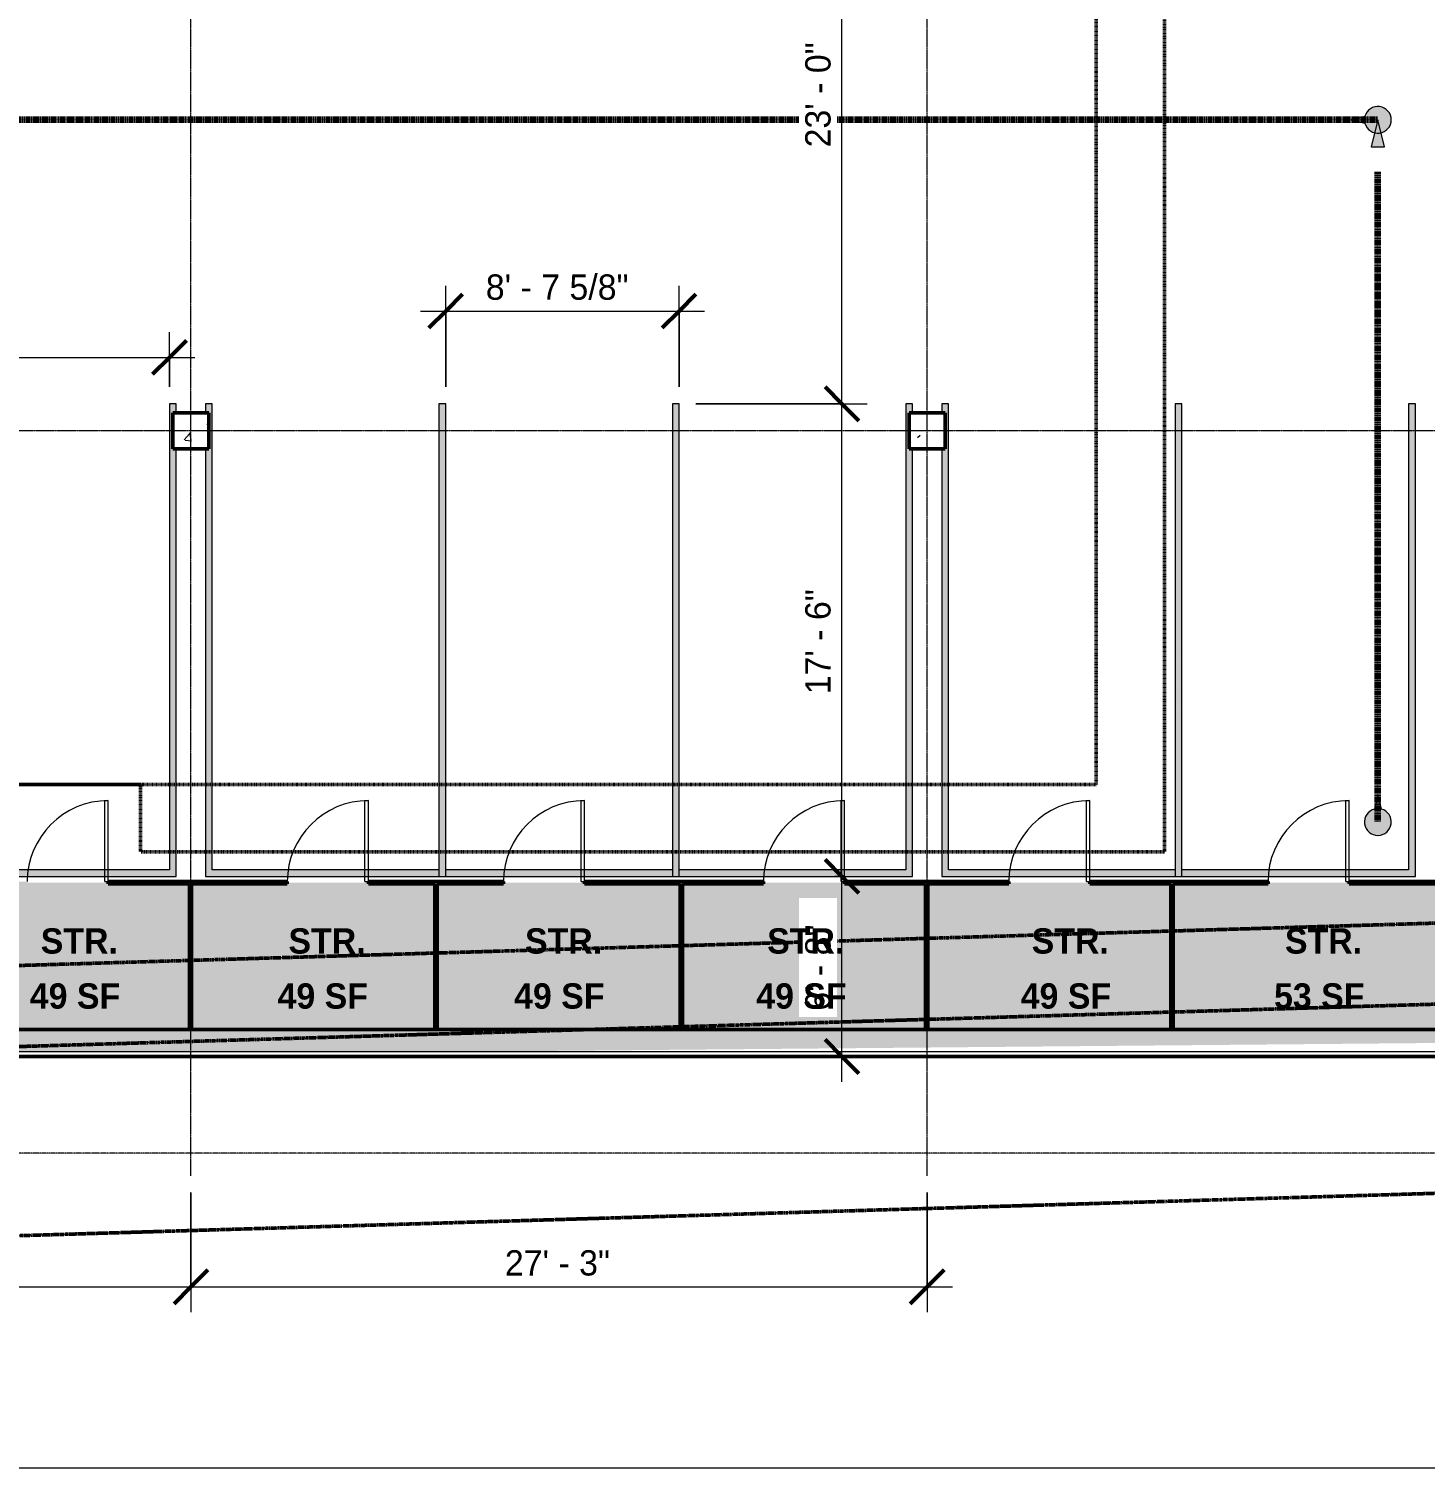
# Model space of a CAD drawing. Header units: metres. Extents: x -4294 to -464, y 9706 to 12475.
# Drawn here: x -2572 to -1952, y 9706 to 10346 of the extents above; entities that cross this region are included whole.
import ezdxf

# ---------------------------------------------------------------- set-up
doc = ezdxf.new("R2010")
doc.units = ezdxf.units.M
for name, pattern in [('Aligning Line 1_8_', [0.25, 0.125, -0.125]), ('Dash', [0.25, 0.125, -0.125]), ('Dash 1_16_', [0.125, 0.0625, -0.0625]), ('Double Dash 3_8_', [1, 0.375, -0.125, 0.125, -0.125, 0.125, -0.125]), ('Grid Line 1_2_', [0.875, 0.5, -0.125, 0.125, -0.125])]:
    doc.linetypes.add(name, pattern=pattern)
for name, color, linetype, lineweight in [('0-1', 7, 'Continuous', 5), ('0-3', 7, 'Continuous', 9), ('0-4', 147, 'Aligning Line 1_8_', 9), ('A-ANNO-DIMS', 211, 'Continuous', 9), ('A-ANNO-DIMS-120', 211, 'Continuous', 9), ('A-AREA-IDEN', 2, 'Continuous', 9), ('A-DOOR', 31, 'Continuous', 13), ('A-DOOR-4', 31, 'Continuous', 9), ('A-GENM', 5, 'Continuous', 9), ('A-GENM-6', 5, 'Dash', 140), ('A-WALL-3', 10, 'Continuous', 13), ('A-WALL-PATT-3', 8, 'Continuous', 9), ('C-PROP-LINE-1', 250, 'Double Dash 3_8_', 50), ('C-PROP-LINE-2', 91, 'Dash 1_16_', 50), ('G-ANNO-SYMB', 111, 'Aligning Line 1_8_', 9), ('G-ANNO-SYMB-1', 147, 'Aligning Line 1_8_', 9), ('S-COLS', 52, 'Continuous', 9), ('S-COLS-1', 250, 'Continuous', 50), ('S-FNDN', 32, 'Continuous', 13), ('S-FNDN-4', 250, 'Continuous', 50), ('S-FNDN-6', 32, 'Continuous', 50), ('S-GRID-1', 1, 'Grid Line 1_2_', 9)]:
    doc.layers.add(name, color=color, linetype=linetype, lineweight=lineweight)
doc.layers.add('A-AREA-PATT-1', color=7, linetype='Continuous', lineweight=9, transparency=1)
doc.styles.add('Century Gothic', font='ufonts.com_century-gothic.ttf', dxfattribs={"height": 11.25})
doc.styles.add('Century Gothic_B', font='GOTHICB.TTF', dxfattribs={"height": 11.25})
doc.dimstyles.new('OD__1_8__Tol__', dxfattribs={"dimscale": 12, "dimtxt": 11.746893, "dimasz": 1.25, "dimexe": 0.9375, "dimexo": 0.625, "dimgap": 0.15625, "dimtad": 1, "dimdec": 3, "dimrnd": 0.125, "dimzin": 3, "dimdsep": 46, "dimlunit": 4, "dimtxsty": 'Century Gothic', "dimblk1": 'OBLIQUE', "dimblk2": 'OBLIQUE', "dimsah": 1, "dimcen": 0.09, "dimdle": 0.9375, "dimazin": 0, "dimtfac": 1, "dimtdec": 4, "dimtix": 1, "dimtmove": 0, "dimatfit": 3, "dimfxl": 1, "dimtvp": 1, "dimtfill": 1, "dimfrac": 2, "dimtolj": 1, "dimtzin": 0, "dimarcsym": 2})

# ---------------------------------------------------------------- blocks, each defined once
blk = doc.blocks.new('CTR - 1st Phase - Unit Layouts_rvt-1-FLOOR PLAN - BASEMENT')
at = {"layer": 'G-ANNO-SYMB-1'}
blk.add_line((-1813.52, 9846.28), (-4009.53, 9846.28), dxfattribs=at)
blk = doc.blocks.new('Concrete-Rectangular-Column - ONE-V22-FLOOR PLAN - BASEMENT')
at = {"layer": 'S-COLS'}
h = blk.add_hatch(dxfattribs=at)
h.set_pattern_fill('FP_25', color=256, style=0, pattern_type=2)
h.set_pattern_definition([(50, (2173.324, -10167.19), (34.4287, -3.01202), [3.6, -39.6]), (355, (2173.324, -10167.19), (-6.6596, 36.10481), [2.88, -31.68]), (100.451, (2176.193, -10167.44), (27.76876, 33.0931), [3.06, -33.655]), (46.184, (2173.324, -10157.59), (51.22752, -7.94535), [5.4, -59.4]), (96.636, (2177.593, -10158.25), (44.86319, 46.7577), [4.589, -50.482]), (351.184, (2173.324, -10157.59), (44.86417, 46.75745), [4.32, -47.52]), (21, (2178.124, -10159.99), (28.65176, -19.325734), [3.6, -39.6]), (326, (2178.124, -10159.99), (11.67934, 34.80662), [2.88, -31.68]), (71.451, (2180.51, -10161.6), (40.33096, 15.48132), [3.06, -33.655]), (37.5, (2173.324, -10167.189), (0.583112, 15.978979), [1.584, -29.712, 1.584, -30.576, -31.8]), (37.5, (2173.324, -10167.189), (0.583112, 15.978979), [-63.456, 1.584, -30.216]), (7.5, (2173.324, -10167.189), (12.62689, 18.932107), [1.584, -16.752, 1.584, -28.992, -12.12]), (7.5, (2173.324, -10167.189), (12.62689, 18.932107), [-48.912, 1.584, -10.536]), (327.5, (2162.62, -10167.189), (25.622992, -1.0828), [1.584, -10.416, 1.584, -35.856, -49.68]), (327.5, (2162.62, -10167.189), (25.622992, -1.0828), [-49.44, 1.584, -48.096]), (317.5, (2157.82, -10167.19), (27.99243, 4.80496), [1.584, -14.016, 1.584, -23.28, -35.28]), (317.5, (2157.82, -10167.19), (27.99243, 4.80496), [-40.464, 1.584, -33.696])])
h.paths.add_polyline_path([(8, -8), (8, 8), (-8, 8), (-8, -8), (6.79, -8)], flags=0)
at = {"layer": 'S-COLS-1'}
for p, q in [((8, 8), (-8, 8)), ((-8, 8), (-8, -8)), ((8, -8), (8, 8)), ((-8, -8), (8, -8))]:
    blk.add_line(p, q, dxfattribs=at)
blk = doc.blocks.new('Concrete-Rectangular-Column - ONE-V27-FLOOR PLAN - BASEMENT')
at = {"layer": 'S-COLS'}
h = blk.add_hatch(dxfattribs=at)
h.set_pattern_fill('FP_30', color=256, style=0, pattern_type=2)
h.set_pattern_definition([(50, (2500.324, -10167.19), (34.4287, -3.01202), [3.6, -39.6]), (355, (2500.324, -10167.19), (-6.6596, 36.10481), [2.88, -31.68]), (100.451, (2503.193, -10167.44), (27.76876, 33.0931), [3.06, -33.655]), (46.184, (2500.324, -10157.59), (51.22752, -7.94535), [5.4, -59.4]), (96.636, (2504.593, -10158.25), (44.86319, 46.7577), [4.589, -50.482]), (351.184, (2500.324, -10157.59), (44.86417, 46.75745), [4.32, -47.52]), (21, (2505.124, -10159.99), (28.65176, -19.325734), [3.6, -39.6]), (326, (2505.124, -10159.99), (11.67934, 34.80662), [2.88, -31.68]), (71.451, (2507.51, -10161.6), (40.33096, 15.48132), [3.06, -33.655]), (37.5, (2500.324, -10167.189), (0.583112, 15.978979), [1.584, -29.712, 1.584, -30.576, -31.8]), (37.5, (2500.324, -10167.189), (0.583112, 15.978979), [-63.456, 1.584, -30.216]), (7.5, (2500.324, -10167.189), (12.62689, 18.932107), [1.584, -16.752, 1.584, -28.992, -12.12]), (7.5, (2500.324, -10167.189), (12.62689, 18.932107), [-48.912, 1.584, -10.536]), (327.5, (2489.62, -10167.189), (25.622992, -1.0828), [1.584, -10.416, 1.584, -35.856, -49.68]), (327.5, (2489.62, -10167.189), (25.622992, -1.0828), [-49.44, 1.584, -48.096]), (317.5, (2484.82, -10167.19), (27.99243, 4.80496), [1.584, -14.016, 1.584, -23.28, -35.28]), (317.5, (2484.82, -10167.19), (27.99243, 4.80496), [-40.464, 1.584, -33.696])])
h.paths.add_polyline_path([(8, -8), (8, 8), (-8, 8), (-8, -8), (6.79, -8)], flags=0)
at = {"layer": 'S-COLS-1'}
for p, q in [((8, 8), (-8, 8)), ((-8, 8), (-8, -8)), ((8, -8), (8, 8)), ((-8, -8), (8, -8))]:
    blk.add_line(p, q, dxfattribs=at)
blk = doc.blocks.new('Family - ___-1878357-FLOOR PLAN - BASEMENT')
at = {"layer": 'C-PROP-LINE-1'}
for p, q in [((-3867.12, 9890.98), (-720.76, 9985.17)), ((-3927.1, 9853.17), (-684.32, 9950.25)), ((-3987.01, 9767.34), (-599.29, 9868.76))]:
    blk.add_line(p, q, dxfattribs=at)
blk = doc.blocks.new('CTR - 1st Phase - Shell_rvt-1-FLOOR PLAN - BASEMENT')
at = {"layer": 'A-WALL-PATT-3'}
h = blk.add_hatch(dxfattribs=at)
h.set_pattern_fill('FP_1', color=256, style=0, pattern_type=2)
h.set_pattern_definition([(50, (0, 0), (34.4287, -3.01202), [3.6, -39.6]), (355, (0, 0), (-6.6596, 36.10481), [2.88, -31.68]), (100.451, (2.87, -0.25), (27.76876, 33.0931), [3.06, -33.655]), (46.184, (0, 9.6), (51.22752, -7.94535), [5.4, -59.4]), (96.636, (4.27, 8.94), (44.86319, 46.7577), [4.589, -50.482]), (351.184, (0, 9.6), (44.86417, 46.75745), [4.32, -47.52]), (21, (4.8, 7.2), (28.65176, -19.325734), [3.6, -39.6]), (326, (4.8, 7.2), (11.67934, 34.80662), [2.88, -31.68]), (71.451, (7.188, 5.59), (40.33096, 15.48132), [3.06, -33.655]), (37.5, (0, 0), (0.583112, 15.978979), [1.584, -29.712, 1.584, -30.576, -31.8]), (37.5, (0, 0), (0.583112, 15.978979), [-63.456, 1.584, -30.216]), (7.5, (0, 0), (12.62689, 18.932107), [1.584, -16.752, 1.584, -28.992, -12.12]), (7.5, (0, 0), (12.62689, 18.932107), [-48.912, 1.584, -10.536]), (327.5, (-10.704, 0), (25.622992, -1.0828), [1.584, -10.416, 1.584, -35.856, -49.68]), (327.5, (-10.704, 0), (25.622992, -1.0828), [-49.44, 1.584, -48.096]), (317.5, (-15.504, 0), (27.99243, 4.80496), [1.584, -14.016, 1.584, -23.28, -35.28]), (317.5, (-15.504, 0), (27.99243, 4.80496), [-40.464, 1.584, -33.696])])
h.paths.add_polyline_path([(-3813.32, 9891.19), (-3640.17, 9891.19), (-3628.4, 9895.19), (-3626.36, 9891.19), (-2394.73, 9891.19), (-1946.73, 9895.19), (-1938.32, 9891.19), (-1933.32, 9891.19), (-1933.32, 9901.19), (-3819.32, 9901.19), (-3819.32, 9891.19)], flags=0)
at = {"layer": 'A-WALL-3'}
blk.add_line((-1933.32, 9891.19), (-3819.32, 9891.19), dxfattribs=at)
at = {"layer": 'G-ANNO-SYMB-1'}
for p, q in [((-583.06, 9706.24), (-4111.31, 9706.24)), ((-1910.96, 9706.24), (-4071.96, 9706.24))]:
    blk.add_line(p, q, dxfattribs=at)
at = {"layer": 'S-FNDN-4'}
for p, q in [((-1943.32, 9901.19), (-3819.32, 9901.19)), ((-3819.32, 9889.19), (-1931.32, 9889.19))]:
    blk.add_line(p, q, dxfattribs=at)
at = {"layer": 'S-GRID-1'}
for p, q in [((-2500.32, 9836.18), (-2500.32, 12413.74)), ((-2173.32, 9836.18), (-2173.32, 12413.74)), ((-464.45, 10167.19), (-4232.19, 10167.19))]:
    blk.add_line(p, q, dxfattribs=at)
at = {"layer": '0-3'}
for name, p in [('Concrete-Rectangular-Column - ONE-V27-FLOOR PLAN - BASEMENT', (-2500.32, 10167.19)), ('Concrete-Rectangular-Column - ONE-V22-FLOOR PLAN - BASEMENT', (-2173.32, 10167.19))]:
    blk.add_blockref(name, p, dxfattribs=at)
at = {"layer": '0-4'}
blk.add_blockref('Family - ___-1878357-FLOOR PLAN - BASEMENT', (0, 0), dxfattribs=at)
blk = doc.blocks.new('CTR - 1st Phase -Stairs _ Elevators_rvt-1-FLOOR PLAN - BASEMENT')
at = {"layer": 'G-ANNO-SYMB-1'}
blk.add_line((-1910.96, 9706.24), (-4071.96, 9706.24), dxfattribs=at)
blk = doc.blocks.new('Path of Travel - 02 Middle-1950387-FLOOR PLAN - BASEMENT')
at = {"layer": 'A-GENM'}
for points in [[(3.01, 0), (3.25, -1.68), (3.96, -3.23), (5.09, -4.51), (6.52, -5.42), (8.16, -5.89), (9.86, -5.87), (11.49, -5.36), (12.91, -4.42), (14, -3.12), (14.68, -1.55), (20.91, 0), (14.68, 1.55), (13.9, 3.23), (12.77, 4.51), (11.49, 5.36), (9.86, 5.87), (8.16, 5.89), (6.52, 5.42), (5.09, 4.51), (3.96, 3.23), (3.23, 1.55)], [(308.91, -3), (320.96, 0), (308.91, 3)]]:
    blk.add_hatch(color=256, dxfattribs=at).paths.add_polyline_path(points, flags=0)
for p, q in [((20.91, 0), (14.68, 1.55)), ((320.96, 0), (308.91, 3)), ((308.91, 3), (308.91, -3)), ((14.68, -1.55), (20.91, 0)), ((308.91, -3), (320.96, 0))]:
    blk.add_line(p, q, dxfattribs=at)
blk.add_arc((8.95, 0), 5.94, 15.16159, 344.83841, dxfattribs=at)
at = {"layer": 'A-GENM-6'}
blk.add_line((8.96, 0), (297.96, 0), dxfattribs=at)
blk = doc.blocks.new('Path of Travel - 02 Middle-1950433-FLOOR PLAN - BASEMENT')
at = {"layer": 'A-GENM'}
blk.add_hatch(color=256, dxfattribs=at).paths.add_polyline_path([(7.54, 5.71), (6.52, 5.42), (5.09, 4.51), (3.96, 3.23), (3.23, 1.55), (3.01, 0), (3.25, -1.68), (3.96, -3.23), (5.09, -4.51), (6.52, -5.42), (8.16, -5.89), (9.86, -5.87), (11.49, -5.36), (12.91, -4.42), (14, -3.12), (14.68, -1.55), (20.91, 0), (14.68, 1.55), (13.9, 3.23), (12.77, 4.51), (11.49, 5.36), (10.38, 5.71), (8.96, 0), (7.61, 5.42)], flags=0)
for p, q in [((20.91, 0), (14.68, 1.55)), ((14.68, -1.55), (20.91, 0))]:
    blk.add_line(p, q, dxfattribs=at)
blk.add_arc((8.95, 0), 5.94, 15.16159, 344.83841, dxfattribs=at)
at = {"layer": 'A-GENM-6'}
blk.add_line((8.96, 0), (663.96, 0), dxfattribs=at)
blk = doc.blocks.new('Parking_Stall_Multiple - STANDARD-2088485-FLOOR PLAN - BASEMENT')
at = {"layer": 'A-GENM'}
h = blk.add_hatch(color=256, dxfattribs=at)
h.paths.add_polyline_path([(3, 210.34), (0, 207.34), (210, 207.34), (210, 210.34), (106.5, 208.84), (69.16, 209.38)], flags=0)
h.paths.add_polyline_path([(0, 311), (0, 210.34), (3, 210.34), (3, 311), (210, 311), (210, 314), (206, 314), (206, 312.5), (190, 312.5), (190, 314), (0, 314)], flags=0)
h = blk.add_hatch(color=256, dxfattribs=at)
h.paths.add_polyline_path([(0, 103.67), (210, 103.67), (210, 106.67), (106.5, 105.17), (3, 106.67)], flags=0)
h.paths.add_polyline_path([(0, 106.67), (0, 103.67), (0.08, 106.58)], flags=0)
h.paths.add_polyline_path([(3, 210.34), (106.5, 208.84), (210, 210.34), (69.16, 210.34)], flags=0)
h.paths.add_polyline_path([(0, 207.34), (3, 210.34), (0, 210.34)], flags=0)
h.paths.add_polyline_path([(0, 167.37), (0, 106.67), (3, 106.67), (3, 207.34), (0, 207.29)], flags=0)
h = blk.add_hatch(color=256, dxfattribs=at)
h.paths.add_polyline_path([(3, 106.67), (106.5, 105.17), (210, 106.67), (69.16, 106.67)], flags=0)
h.paths.add_polyline_path([(0, 103.67), (3, 106.67), (0, 106.67), (0.08, 106.58)], flags=0)
h.paths.add_polyline_path([(0, 103.62), (0, 0), (190, 0), (190, 1.5), (206, 1.5), (206, 0), (210, 0), (210, 3), (3, 3), (3, 103.67), (0, 103.67)], flags=0)
for p, q in [((190, 314), (0, 314)), ((0, 314), (0, 207.34)), ((210, 314), (206, 314)), ((210, 311), (210, 314)), ((3, 210.34), (3, 311)), ((3, 311), (210, 311)), ((210, 210.34), (0, 210.34)), ((0, 210.34), (0, 103.67)), ((0, 207.34), (210, 207.34)), ((210, 210.34), (3, 210.34)), ((3, 106.67), (3, 207.34)), ((3, 207.34), (210, 207.34)), ((210, 207.34), (210, 210.34)), ((210, 207.34), (210, 210.34)), ((210, 106.67), (0, 106.67)), ((0, 106.67), (0, 0)), ((0, 103.67), (210, 103.67)), ((210, 106.67), (3, 106.67)), ((3, 3), (3, 103.67)), ((3, 103.67), (210, 103.67)), ((210, 103.67), (210, 106.67)), ((210, 103.67), (210, 106.67)), ((210, 3), (3, 3)), ((210, 0), (210, 3)), ((0, 0), (190, 0)), ((206, 0), (210, 0))]:
    blk.add_line(p, q, dxfattribs=at)
blk = doc.blocks.new('Parking_Stall_Multiple - STANDARD-1981804-FLOOR PLAN - BASEMENT')
at = {"layer": 'A-GENM'}
h = blk.add_hatch(color=256, dxfattribs=at)
h.paths.add_polyline_path([(0, 207.34), (210, 207.34), (210, 210.34), (106.5, 208.84), (3, 210.34)], flags=0)
h.paths.add_polyline_path([(0, 210.34), (0, 207.34), (0.08, 210.25)], flags=0)
h.paths.add_polyline_path([(0, 311), (0, 210.34), (3, 210.34), (3, 311), (210, 311), (210, 314), (206, 314), (206, 312.5), (190, 312.5), (190, 314), (0, 314)], flags=0)
h = blk.add_hatch(color=256, dxfattribs=at)
h.paths.add_polyline_path([(0, 103.67), (210, 103.67), (210, 106.67), (106.5, 105.17), (3, 106.67)], flags=0)
h.paths.add_polyline_path([(0, 106.67), (0, 103.67), (0.08, 106.58)], flags=0)
h.paths.add_polyline_path([(3, 210.34), (106.5, 208.84), (210, 210.34), (69.16, 210.34)], flags=0)
h.paths.add_polyline_path([(0, 207.34), (3, 210.34), (0, 210.34), (0.08, 210.25)], flags=0)
h.paths.add_polyline_path([(0, 171.14), (0, 106.67), (3, 106.67), (3, 207.34), (0, 207.29)], flags=0)
h = blk.add_hatch(color=256, dxfattribs=at)
h.paths.add_polyline_path([(3, 106.67), (106.5, 105.17), (210, 106.67), (69.16, 106.67)], flags=0)
h.paths.add_polyline_path([(0, 103.67), (3, 106.67), (0, 106.67), (0.08, 106.58)], flags=0)
h.paths.add_polyline_path([(0, 103.62), (0, 0), (190, 0), (190, 1.5), (206, 1.5), (206, 0), (210, 0), (210, 3), (3, 3), (3, 103.67), (0, 103.67)], flags=0)
for p, q in [((190, 314), (0, 314)), ((0, 314), (0, 207.34)), ((210, 314), (206, 314)), ((210, 311), (210, 314)), ((3, 210.34), (3, 311)), ((3, 311), (210, 311)), ((210, 210.34), (0, 210.34)), ((0, 210.34), (0, 103.67)), ((0, 207.34), (210, 207.34)), ((210, 210.34), (3, 210.34)), ((3, 106.67), (3, 207.34)), ((3, 207.34), (210, 207.34)), ((210, 207.34), (210, 210.34)), ((210, 207.34), (210, 210.34)), ((210, 106.67), (0, 106.67)), ((0, 106.67), (0, 0)), ((0, 103.67), (210, 103.67)), ((210, 106.67), (3, 106.67)), ((3, 3), (3, 103.67)), ((3, 103.67), (210, 103.67)), ((210, 103.67), (210, 106.67)), ((210, 103.67), (210, 106.67)), ((210, 3), (3, 3)), ((210, 0), (210, 3)), ((0, 0), (190, 0)), ((206, 0), (210, 0))]:
    blk.add_line(p, q, dxfattribs=at)
blk = doc.blocks.new('Parking_Stall_Multiple - STANDARD-V36-FLOOR PLAN - BASEMENT')
at = {"layer": 'A-GENM'}
h = blk.add_hatch(color=256, dxfattribs=at)
h.paths.add_polyline_path([(0, 103.67), (210, 103.67), (210, 106.67), (105.42, 105.18), (3, 106.67)], flags=0)
h.paths.add_polyline_path([(0, 106.67), (0, 103.67), (0.08, 106.58)], flags=0)
h.paths.add_polyline_path([(0, 170.18), (0, 106.67), (3, 106.67), (3, 207.34), (210, 207.34), (210, 210.34), (206, 210.34), (206, 208.84), (190, 208.84), (190, 210.34), (0, 210.34), (0, 207.34)], flags=0)
h = blk.add_hatch(color=256, dxfattribs=at)
h.paths.add_polyline_path([(3, 106.67), (106.5, 105.17), (210, 106.67), (51.83, 106.67)], flags=0)
h.paths.add_polyline_path([(0, 103.67), (3, 106.67), (0, 106.67), (0.08, 106.58)], flags=0)
h.paths.add_polyline_path([(0, 59.92), (0, 0), (210, 0), (210, 3), (3, 3), (3, 103.67), (0, 103.62)], flags=0)
for p, q in [((190, 210.34), (0, 210.34)), ((0, 210.34), (0, 103.67)), ((3, 106.67), (3, 207.34)), ((3, 207.34), (210, 207.34)), ((210, 210.34), (206, 210.34)), ((210, 207.34), (210, 210.34)), ((210, 106.67), (0, 106.67)), ((0, 106.67), (0, 0)), ((0, 103.67), (210, 103.67)), ((210, 106.67), (3, 106.67)), ((3, 3), (3, 103.67)), ((3, 103.67), (210, 103.67)), ((210, 103.67), (210, 106.67)), ((210, 103.67), (210, 106.67)), ((210, 3), (3, 3)), ((210, 0), (210, 3)), ((0, 0), (210, 0))]:
    blk.add_line(p, q, dxfattribs=at)
blk = doc.blocks.new('generic INT BASEMENT STR_ DOOR - generic INT BASEMENT STR_ DOOR-2045543-FLOOR PLAN - BASEMENT')
at = {"layer": 'A-DOOR-4'}
for p, q in [((16.5, 36.5), (18, 36.5)), ((16.5, 0.5), (16.5, 36.5)), ((18, 0.5), (18, 36.5)), ((16.5, 0.5), (18, 0.5))]:
    blk.add_line(p, q, dxfattribs=at)
blk.add_arc((18, 0.5), 36, 90, 180, dxfattribs=at)
blk = doc.blocks.new('Family - ___-1870007-FLOOR PLAN - BASEMENT')
at = {"layer": 'C-PROP-LINE-2'}
for p, q in [((-2067.92, 9980.19), (-2067.92, 10851.39)), ((-2522.72, 10010.09), (-2637.92, 10010.09)), ((-2522.72, 9980.19), (-2522.72, 10010.09)), ((-2067.92, 9980.19), (-2522.72, 9980.19))]:
    blk.add_line(p, q, dxfattribs=at)
blk = doc.blocks.new('Family - ___-1870574-FLOOR PLAN - BASEMENT')
at = {"layer": 'C-PROP-LINE-2'}
for q in [(-2098.26, 10821.49), (-3831.16, 10010.09)]:
    blk.add_line((-2098.26, 10010.09), q, dxfattribs=at)
blk = doc.blocks.new('DIMBLOCK11-FLOOR PLAN - BASEMENT')
at = {"layer": 'A-ANNO-DIMS-120'}
for p, q in [((-2827.32, 9828.68), (-2827.32, 9775.57)), ((-2827.32, 9786.82), (-2827.32, 9828.68)), ((-2500.32, 9828.68), (-2500.32, 9775.57)), ((-2500.32, 9786.82), (-2500.32, 9828.68)), ((-2827.32, 9786.82), (-2500.32, 9786.82))]:
    blk.add_line(p, q, dxfattribs=at)
at = {"layer": 'A-ANNO-DIMS-120', "lineweight": 50}
for p, q in [((-2827.32, 9786.82), (-2819.82, 9794.32)), ((-2500.32, 9786.82), (-2492.82, 9794.32)), ((-2827.32, 9786.82), (-2834.82, 9779.32)), ((-2500.32, 9786.82), (-2507.82, 9779.32))]:
    blk.add_line(p, q, dxfattribs=at)
at = {"layer": 'A-ANNO-DIMS-120', "color": 0, "insert": (-2687.88, 9803.11), "char_height": 11.25, "width": 57.7276, "attachment_point": 1, "line_spacing_factor": 0.984502, "style": 'Century Gothic', "bg_fill": 3, "box_fill_scale": 1.25, "bg_fill_color": 256, "bg_fill_true_color": 13158600, "bg_fill_transparency": 0}
blk.add_mtext('27\' - 3"', dxfattribs=at)
blk = doc.blocks.new('_Oblique')
at = {"color": 0, "linetype": 'ByBlock', "lineweight": -2}
blk.add_line((-0.5, -0.5), (0.5, 0.5), dxfattribs=at)
blk = doc.blocks.new('DIMBLOCK12-FLOOR PLAN - BASEMENT')
at = {"layer": 'A-ANNO-DIMS-120'}
for p, q in [((-2500.32, 9828.68), (-2500.32, 9775.57)), ((-2500.32, 9786.82), (-2500.32, 9828.68)), ((-2173.32, 9828.68), (-2173.32, 9775.57)), ((-2173.32, 9786.82), (-2173.32, 9828.68)), ((-2500.32, 9786.82), (-2162.07, 9786.82))]:
    blk.add_line(p, q, dxfattribs=at)
at = {"layer": 'A-ANNO-DIMS-120', "lineweight": 50}
for p, q in [((-2500.32, 9786.82), (-2492.82, 9794.32)), ((-2173.32, 9786.82), (-2165.82, 9794.32)), ((-2500.32, 9786.82), (-2507.82, 9779.32)), ((-2173.32, 9786.82), (-2180.82, 9779.32))]:
    blk.add_line(p, q, dxfattribs=at)
at = {"layer": 'A-ANNO-DIMS-120', "color": 0, "insert": (-2360.88, 9803.11), "char_height": 11.25, "width": 57.7276, "attachment_point": 1, "line_spacing_factor": 0.984502, "style": 'Century Gothic', "bg_fill": 3, "box_fill_scale": 1.25, "bg_fill_color": 256, "bg_fill_true_color": 13158600, "bg_fill_transparency": 0}
blk.add_mtext('27\' - 3"', dxfattribs=at)
blk = doc.blocks.new('DIMBLOCK26-FLOOR PLAN - BASEMENT')
at = {"layer": 'A-ANNO-DIMS-120', "lineweight": 50}
for p, q in [((-2211.18, 9969.19), (-2218.68, 9976.69)), ((-2211.18, 9969.19), (-2203.68, 9961.69)), ((-2211.18, 9889.19), (-2218.68, 9896.69)), ((-2211.18, 9889.19), (-2203.68, 9881.69))]:
    blk.add_line(p, q, dxfattribs=at)
at = {"layer": 'A-ANNO-DIMS-120'}
for p, q in [((-2214.28, 9969.19), (-2199.93, 9969.19)), ((-2211.18, 9969.19), (-2214.28, 9969.19)), ((-2211.18, 9877.94), (-2211.18, 9969.19)), ((-2214.28, 9889.19), (-2199.93, 9889.19)), ((-2211.18, 9889.19), (-2214.28, 9889.19))]:
    blk.add_line(p, q, dxfattribs=at)
at = {"layer": 'A-ANNO-DIMS-120', "color": 0, "insert": (-2227.47, 9909.52), "char_height": 11.25, "width": 47.2113, "attachment_point": 1, "rotation": 90, "line_spacing_factor": 0.984502, "style": 'Century Gothic', "bg_fill": 3, "box_fill_scale": 1.25, "bg_fill_color": 256, "bg_fill_true_color": 13158600, "bg_fill_transparency": 0}
blk.add_mtext('6\' - 8"', dxfattribs=at)
blk = doc.blocks.new('DIMBLOCK27-FLOOR PLAN - BASEMENT')
at = {"layer": 'A-ANNO-DIMS-120', "lineweight": 50}
for p, q in [((-2211.18, 10179.19), (-2218.68, 10186.69)), ((-2211.18, 10179.19), (-2203.68, 10171.69)), ((-2211.18, 9969.19), (-2218.68, 9976.69)), ((-2211.18, 9969.19), (-2203.68, 9961.69))]:
    blk.add_line(p, q, dxfattribs=at)
at = {"layer": 'A-ANNO-DIMS-120'}
for p, q in [((-2275.99, 10179.19), (-2199.93, 10179.19)), ((-2211.18, 10179.19), (-2275.99, 10179.19)), ((-2211.18, 9969.19), (-2211.18, 10179.19)), ((-2214.28, 9969.19), (-2199.93, 9969.19)), ((-2211.18, 9969.19), (-2214.28, 9969.19))]:
    blk.add_line(p, q, dxfattribs=at)
at = {"layer": 'A-ANNO-DIMS-120', "color": 0, "insert": (-2227.47, 10050.14), "char_height": 11.25, "width": 57.7276, "attachment_point": 1, "rotation": 90, "line_spacing_factor": 0.984502, "style": 'Century Gothic', "bg_fill": 3, "box_fill_scale": 1.25, "bg_fill_color": 256, "bg_fill_true_color": 13158600, "bg_fill_transparency": 0}
blk.add_mtext('17\' - 6"', dxfattribs=at)
blk = doc.blocks.new('DIMBLOCK28-FLOOR PLAN - BASEMENT')
at = {"layer": 'A-ANNO-DIMS-120', "lineweight": 50}
for p, q in [((-2211.18, 10455.19), (-2218.68, 10462.69)), ((-2211.18, 10455.19), (-2203.68, 10447.69)), ((-2211.18, 10179.19), (-2218.68, 10186.69)), ((-2211.18, 10179.19), (-2203.68, 10171.69))]:
    blk.add_line(p, q, dxfattribs=at)
at = {"layer": 'A-ANNO-DIMS-120'}
for p, q in [((-2275.99, 10455.19), (-2199.93, 10455.19)), ((-2211.18, 10455.19), (-2275.99, 10455.19)), ((-2211.18, 10179.19), (-2211.18, 10455.19)), ((-2275.99, 10179.19), (-2199.93, 10179.19)), ((-2211.18, 10179.19), (-2275.99, 10179.19))]:
    blk.add_line(p, q, dxfattribs=at)
at = {"layer": 'A-ANNO-DIMS-120', "color": 0, "insert": (-2227.47, 10293.14), "char_height": 11.25, "width": 57.7276, "attachment_point": 1, "rotation": 90, "line_spacing_factor": 0.984502, "style": 'Century Gothic', "bg_fill": 3, "box_fill_scale": 1.25, "bg_fill_color": 256, "bg_fill_true_color": 13158600, "bg_fill_transparency": 0}
blk.add_mtext('23\' - 0"', dxfattribs=at)
blk = doc.blocks.new('DIMBLOCK40-FLOOR PLAN - BASEMENT')
at = {"layer": 'A-ANNO-DIMS-120'}
for p, q in [((-2387.16, 10186.69), (-2387.16, 10231.64)), ((-2283.49, 10186.69), (-2283.49, 10231.64)), ((-2398.41, 10220.39), (-2272.24, 10220.39)), ((-2387.16, 10220.39), (-2387.16, 10186.69)), ((-2283.49, 10220.39), (-2283.49, 10186.69))]:
    blk.add_line(p, q, dxfattribs=at)
at = {"layer": 'A-ANNO-DIMS-120', "lineweight": 50}
for p, q in [((-2387.16, 10220.39), (-2379.66, 10227.89)), ((-2283.49, 10220.39), (-2275.99, 10227.89)), ((-2387.16, 10220.39), (-2394.66, 10212.89)), ((-2283.49, 10220.39), (-2290.99, 10212.89))]:
    blk.add_line(p, q, dxfattribs=at)
at = {"layer": 'A-ANNO-DIMS-120', "color": 0, "insert": (-2369.35, 10236.69), "char_height": 11.25, "width": 81.6689, "attachment_point": 1, "line_spacing_factor": 0.984502, "style": 'Century Gothic', "bg_fill": 3, "box_fill_scale": 1.25, "bg_fill_color": 256, "bg_fill_true_color": 13158600, "bg_fill_transparency": 0}
blk.add_mtext('8\' - 7 5/8"', dxfattribs=at)
blk = doc.blocks.new('DIMBLOCK41-FLOOR PLAN - BASEMENT')
at = {"layer": 'A-ANNO-DIMS-120'}
for p, q in [((-2817.82, 10186.69), (-2817.82, 10211.1)), ((-2509.82, 10186.69), (-2509.82, 10211.1)), ((-2829.07, 10199.85), (-2498.57, 10199.85)), ((-2817.82, 10199.85), (-2817.82, 10186.69)), ((-2509.82, 10199.85), (-2509.82, 10186.69))]:
    blk.add_line(p, q, dxfattribs=at)
at = {"layer": 'A-ANNO-DIMS-120', "lineweight": 50}
for p, q in [((-2817.82, 10199.85), (-2810.32, 10207.35)), ((-2509.82, 10199.85), (-2502.32, 10207.35)), ((-2817.82, 10199.85), (-2825.32, 10192.35)), ((-2509.82, 10199.85), (-2517.32, 10192.35))]:
    blk.add_line(p, q, dxfattribs=at)
at = {"layer": 'A-ANNO-DIMS-120', "color": 0, "insert": (-2687.87, 10216.15), "char_height": 11.25, "width": 57.7276, "attachment_point": 1, "line_spacing_factor": 0.984502, "style": 'Century Gothic', "bg_fill": 3, "box_fill_scale": 1.25, "bg_fill_color": 256, "bg_fill_true_color": 13158600, "bg_fill_transparency": 0}
blk.add_mtext('25\' - 8"', dxfattribs=at)

msp = doc.modelspace()

# ---------------------------------------------------------------- hatches: boundary and pattern name
at = {"layer": 'A-AREA-PATT-1'}
for points in [[(-2567.7017, 9901.1894), (-2501.0237, 9901.1894), (-2501.0237, 9965.8769), (-2537.0237, 9965.8769), (-2537.0237, 9966.3769), (-2573.0237, 9966.3769), (-2573.0237, 9965.8769), (-2609.0237, 9965.8769), (-2609.0237, 9901.1894), (-2573.0237, 9901.1894)], [(-2493.8237, 9901.1894), (-2392.0237, 9901.1894), (-2392.0237, 9965.8769), (-2421.5237, 9965.8769), (-2421.5237, 9966.3769), (-2457.5237, 9966.3769), (-2457.5237, 9965.8769), (-2500.0237, 9965.8491), (-2500.0237, 9901.1894)], [(-2347.1861, 9901.1894), (-2283.0237, 9901.1894), (-2283.0237, 9965.8769), (-2325.5237, 9965.8769), (-2325.5237, 9966.3769), (-2361.5237, 9966.3769), (-2361.5237, 9965.8769), (-2391.0237, 9965.8769), (-2391.0237, 9901.1894), (-2361.5237, 9901.1894)], [(-2210.0237, 9901.1894), (-2174.0237, 9901.1894), (-2174.0237, 9965.8769), (-2210.0237, 9965.8769), (-2210.0237, 9966.3769), (-2246.0237, 9966.3769), (-2246.0237, 9965.8769), (-2282.0237, 9965.8769), (-2282.0237, 9901.1894), (-2215.4878, 9901.1894)], [(-2065.0237, 9901.1894), (-2065.0237, 9965.8769), (-2101.0237, 9965.8769), (-2101.0237, 9966.3769), (-2137.0237, 9966.3769), (-2137.0237, 9965.8769), (-2173.0237, 9965.8769), (-2173.0237, 9901.1894), (-2101.0237, 9901.1894)], [(-1946.2237, 9901.1894), (-1946.2237, 9965.8769), (-1985.9237, 9965.8769), (-1985.9237, 9966.3769), (-2021.9237, 9966.3769), (-2021.9237, 9965.8769), (-2064.0237, 9965.8491), (-2064.0237, 9901.1894), (-1951.2033, 9901.1894)]]:
    msp.add_hatch(color=256, dxfattribs=at).paths.add_polyline_path(points, flags=0)
at = {"layer": 'S-FNDN'}
h = msp.add_hatch(color=256, dxfattribs=at)
h.paths.add_polyline_path([(-2101.0237, 9965.8769), (-2021.9237, 9965.8769), (-2021.9237, 9966.8769), (-2101.0237, 9966.8769)], flags=0)
h.paths.add_polyline_path([(-1956.4878, 9965.8769), (-1943.3237, 9965.8769), (-1943.3237, 9966.8769), (-1985.9237, 9966.8769), (-1985.9237, 9965.8769), (-1959.4878, 9965.8769)], flags=0)
h.paths.add_polyline_path([(-2421.5237, 9965.8769), (-2361.5237, 9965.8769), (-2361.5237, 9966.8769), (-2421.5237, 9966.8769)], flags=0)
h.paths.add_polyline_path([(-2509.8198, 9965.8769), (-2457.5237, 9965.8769), (-2457.5237, 9966.8769), (-2537.0237, 9966.8769), (-2537.0237, 9965.8769)], flags=0)
h.paths.add_polyline_path([(-2283.4878, 9965.8769), (-2246.0237, 9965.8769), (-2246.0237, 9966.8769), (-2325.5237, 9966.8769), (-2325.5237, 9965.8769), (-2286.4878, 9965.8769)], flags=0)
h.paths.add_polyline_path([(-2182.8198, 9965.8769), (-2137.0237, 9965.8769), (-2137.0237, 9966.8769), (-2210.0237, 9966.8769), (-2210.0237, 9965.8769)], flags=0)
h.paths.add_polyline_path([(-2613.4878, 9965.8769), (-2573.0237, 9965.8769), (-2573.0237, 9966.8769), (-2646.0237, 9966.8769), (-2646.0237, 9965.8769), (-2616.8003, 9965.8769)], flags=0)
h.paths.add_polyline_path([(-2714.1558, 9965.8769), (-2682.0237, 9965.8769), (-2682.0237, 9966.8769), (-2755.0237, 9966.8769), (-2755.0237, 9965.8769), (-2717.1558, 9965.8769)], flags=0)
h.paths.add_polyline_path([(-2936.0237, 9965.8769), (-2900.0237, 9965.8769), (-2900.0237, 9966.8769), (-2973.0237, 9966.8769), (-2973.0237, 9965.8769), (-2937.0237, 9965.8769)], flags=0)
h.paths.add_polyline_path([(-3270.8003, 9965.8769), (-3227.0237, 9965.8769), (-3227.0237, 9966.8769), (-3300.0237, 9966.8769), (-3300.0237, 9965.8769)], flags=0)
h.paths.add_polyline_path([(-3160.8198, 9965.8769), (-3118.0237, 9965.8769), (-3118.0237, 9966.8769), (-3191.0237, 9966.8769), (-3191.0237, 9965.8769), (-3163.8198, 9965.8769)], flags=0)
h.paths.add_polyline_path([(-2864.0237, 9965.8769), (-2791.0237, 9965.8769), (-2791.0237, 9966.8769), (-2864.0237, 9966.8769)], flags=0)
h.paths.add_polyline_path([(-3409.0237, 9965.8769), (-3336.0237, 9965.8769), (-3336.0237, 9966.8769), (-3409.0237, 9966.8769)], flags=0)
h.paths.add_polyline_path([(-3780.5376, 9965.8769), (-3777.5237, 9965.8769), (-3777.5237, 9966.8769), (-3819.3237, 9966.8769), (-3819.3237, 9965.8769), (-3789.6156, 9965.8769)], flags=0)
h.paths.add_polyline_path([(-3482.2237, 9965.8769), (-3445.0237, 9965.8769), (-3445.0237, 9966.8769), (-3518.0237, 9966.8769), (-3518.0237, 9965.8769), (-3484.5112, 9965.8769)], flags=0)
h.paths.add_polyline_path([(-3009.0237, 9965.8769), (-3009.0237, 9966.8769), (-3082.0237, 9966.8769), (-3082.0237, 9965.8769), (-3037.8433, 9965.8769)], flags=0)
h.paths.add_polyline_path([(-3588.1792, 9965.8769), (-3554.0237, 9965.8769), (-3554.0237, 9966.8769), (-3620.5237, 9966.8769), (-3620.5237, 9965.8769), (-3590.0237, 9965.8769)], flags=0)
h.paths.add_polyline_path([(-3656.5237, 9965.8769), (-3656.5237, 9966.8769), (-3741.5237, 9966.8769), (-3741.5237, 9965.8769), (-3670.2798, 9965.8769)], flags=0)
for points in [[(-2501.0237, 9901.1894), (-2500.0237, 9901.1894), (-2500.0237, 9965.8769), (-2501.0237, 9965.8769), (-2501.0237, 9961.9894)], [(-2391.0237, 9901.1894), (-2391.0237, 9965.8769), (-2392.0237, 9965.8769), (-2392.0237, 9901.1894)], [(-2282.0237, 9901.1894), (-2282.0237, 9965.8769), (-2283.0237, 9965.8769), (-2283.0237, 9901.1894)], [(-2173.0237, 9901.1894), (-2173.0237, 9965.8769), (-2174.0237, 9965.8769), (-2174.0237, 9901.1894)], [(-2064.0237, 9901.1894), (-2064.0237, 9965.8769), (-2065.0237, 9965.8769), (-2065.0237, 9901.1894)]]:
    msp.add_hatch(color=256, dxfattribs=at).paths.add_polyline_path(points, flags=0)

# ---------------------------------------------------------------- linework, layer by layer
at = {"layer": 'G-ANNO-SYMB'}
for p, q in [((-1875.4984, 9706.2403), (-4111.3111, 9706.2403)), ((-1910.9564, 9706.2403), (-4071.9645, 9706.2403))]:
    msp.add_line(p, q, dxfattribs=at)
at = {"layer": 'S-FNDN-6'}
for p, q in [((-2457.5237, 9966.8769), (-2537.0237, 9966.8769)), ((-2537.0237, 9966.8769), (-2537.0237, 9965.8769)), ((-2537.0237, 9965.8769), (-2501.0237, 9965.8769)), ((-2501.0237, 9965.8769), (-2501.0237, 9901.1894)), ((-2500.0237, 9965.8769), (-2457.5237, 9965.8769)), ((-2500.0237, 9901.1894), (-2500.0237, 9965.8769)), ((-2457.5237, 9965.8769), (-2457.5237, 9966.8769)), ((-2361.5237, 9966.8769), (-2421.5237, 9966.8769)), ((-2421.5237, 9966.8769), (-2421.5237, 9965.8769)), ((-2421.5237, 9965.8769), (-2392.0237, 9965.8769)), ((-2392.0237, 9965.8769), (-2392.0237, 9901.1894)), ((-2391.0237, 9965.8769), (-2361.5237, 9965.8769)), ((-2391.0237, 9901.1894), (-2391.0237, 9965.8769)), ((-2361.5237, 9965.8769), (-2361.5237, 9966.8769)), ((-2246.0237, 9966.8769), (-2325.5237, 9966.8769)), ((-2325.5237, 9966.8769), (-2325.5237, 9965.8769)), ((-2325.5237, 9965.8769), (-2283.0237, 9965.8769)), ((-2283.0237, 9965.8769), (-2283.0237, 9901.1894)), ((-2282.0237, 9965.8769), (-2246.0237, 9965.8769)), ((-2282.0237, 9901.1894), (-2282.0237, 9965.8769)), ((-2246.0237, 9965.8769), (-2246.0237, 9966.8769)), ((-2137.0237, 9966.8769), (-2210.0237, 9966.8769)), ((-2210.0237, 9966.8769), (-2210.0237, 9965.8769)), ((-2210.0237, 9965.8769), (-2174.0237, 9965.8769)), ((-2174.0237, 9965.8769), (-2174.0237, 9901.1894)), ((-2173.0237, 9965.8769), (-2137.0237, 9965.8769)), ((-2173.0237, 9901.1894), (-2173.0237, 9965.8769)), ((-2137.0237, 9965.8769), (-2137.0237, 9966.8769)), ((-2021.9237, 9966.8769), (-2101.0237, 9966.8769)), ((-2101.0237, 9966.8769), (-2101.0237, 9965.8769)), ((-2101.0237, 9965.8769), (-2065.0237, 9965.8769)), ((-2065.0237, 9965.8769), (-2065.0237, 9901.1894)), ((-2064.0237, 9965.8769), (-2021.9237, 9965.8769)), ((-2064.0237, 9901.1894), (-2064.0237, 9965.8769)), ((-2021.9237, 9965.8769), (-2021.9237, 9966.8769)), ((-1943.3237, 9966.8769), (-1985.9237, 9966.8769)), ((-1985.9237, 9966.8769), (-1985.9237, 9965.8769)), ((-1985.9237, 9965.8769), (-1943.3237, 9965.8769)), ((-2501.0237, 9901.1894), (-2500.0237, 9901.1894)), ((-2392.0237, 9901.1894), (-2391.0237, 9901.1894)), ((-2283.0237, 9901.1894), (-2282.0237, 9901.1894)), ((-2174.0237, 9901.1894), (-2173.0237, 9901.1894)), ((-2065.0237, 9901.1894), (-2064.0237, 9901.1894))]:
    msp.add_line(p, q, dxfattribs=at)

# ---------------------------------------------------------------- block references
at = {"layer": '0-1'}
for name in ['CTR - 1st Phase - Shell_rvt-1-FLOOR PLAN - BASEMENT', 'CTR - 1st Phase -Stairs _ Elevators_rvt-1-FLOOR PLAN - BASEMENT', 'CTR - 1st Phase - Unit Layouts_rvt-1-FLOOR PLAN - BASEMENT']:
    msp.add_blockref(name, (0, 0), dxfattribs=at)
at = {"layer": 'A-DOOR'}
for p in [(-2555.0237, 9966.3769), (-2439.5237, 9966.3769), (-2343.5237, 9966.3769), (-2228.0237, 9966.3769), (-2119.0237, 9966.3769), (-2003.9237, 9966.3769)]:
    msp.add_blockref('generic INT BASEMENT STR_ DOOR - generic INT BASEMENT STR_ DOOR-2045543-FLOOR PLAN - BASEMENT', p, dxfattribs=at)
at = {"layer": 'A-GENM'}
for name, p, rotation in [('Path of Travel - 02 Middle-1950433-FLOOR PLAN - BASEMENT', (-1964.1649, 10305.3894), 180), ('Path of Travel - 02 Middle-1950387-FLOOR PLAN - BASEMENT', (-1973.1237, 9984.4305), 89.99999999999993), ('Parking_Stall_Multiple - STANDARD-1981804-FLOOR PLAN - BASEMENT', (-2506.8198, 9969.1894), 89.99999999999953), ('Parking_Stall_Multiple - STANDARD-2088485-FLOOR PLAN - BASEMENT', (-2179.8198, 9969.1894), 89.99999999999953), ('Parking_Stall_Multiple - STANDARD-V36-FLOOR PLAN - BASEMENT', (-1956.4878, 9969.1894), 89.99999999999953)]:
    msp.add_blockref(name, p, dxfattribs=dict(at, rotation=rotation))
at = {"layer": 'C-PROP-LINE-2'}
for name in ['Family - ___-1870007-FLOOR PLAN - BASEMENT', 'Family - ___-1870574-FLOOR PLAN - BASEMENT']:
    msp.add_blockref(name, (0, 0), dxfattribs=at)

# ---------------------------------------------------------------- texts
at = {"layer": 'A-AREA-IDEN', "char_height": 11.25, "attachment_point": 1, "style": 'Century Gothic_B'}
for s, insert, width in [('STR.', (-2567.0272, 9946.1507), 34.845), ('STR.', (-2456.9972, 9946.1507), 34.845), ('STR.', (-2351.9308, 9946.1507), 34.845), ('STR.', (-2126.9069, 9946.1507), 34.845), ('STR.', (-2014.395, 9946.1507), 34.845), ('49 SF', (-2571.8698, 9921.6931), 46.58625), ('49 SF', (-2461.8397, 9921.6931), 46.58625), ('49 SF', (-2356.7734, 9921.6931), 46.58625), ('49 SF', (-2131.7494, 9921.6931), 46.58625), ('53 SF', (-2019.2375, 9921.6931), 46.58625)]:
    msp.add_mtext(s, dxfattribs=dict(at, insert=insert, width=width))

# ---------------------------------------------------------------- next in the draw order: dimensions: what is measured, and where the dimension line sits
at = {"layer": 'A-ANNO-DIMS'}
for base, p1, p2, override, picture, middle in [((-2509.8198, 10199.8525), (-2817.8237, 10179.1894), (-2509.8198, 10179.1894), {"dimpost": '<>', "dimfxl": 308.003906}, 'DIMBLOCK41-FLOOR PLAN - BASEMENT', (-2663.8218, 10207.6354)), ((-2500.3237, 9786.8152), (-2827.3237, 9836.1797), (-2500.3237, 9836.1797), {"dimpost": '<>', "dimfxl": 327}, 'DIMBLOCK11-FLOOR PLAN - BASEMENT', (-2663.8237, 9794.5981))]:
    dim = msp.add_linear_dim(base=base, p1=p1, p2=p2, dimstyle='OD__1_8__Tol__', override=override, dxfattribs=at)
    dim.commit()
    dim.dimension.update_dxf_attribs({"geometry": picture, "text_midpoint": middle})
dim = msp.add_linear_dim(base=(-2211.1757, 9969.1894), p1=(-2221.7823, 9889.1894), p2=(-2221.7823, 9969.1894), angle=90, dimstyle='OD__1_8__Tol__', override={"dimpost": '<>', "dimfxl": 80}, dxfattribs=at)
dim.commit()
dim.dimension.update_dxf_attribs({"geometry": 'DIMBLOCK26-FLOOR PLAN - BASEMENT', "text_midpoint": (-2218.9587, 9929.1894)})

# ---------------------------------------------------------------- next in the draw order: texts
at = {"layer": 'A-AREA-IDEN', "char_height": 11.25, "attachment_point": 1, "style": 'Century Gothic_B'}
for s, insert, width in [('STR.', (-2244.3826, 9946.1507), 34.845), ('49 SF', (-2249.2252, 9921.6931), 46.58625)]:
    msp.add_mtext(s, dxfattribs=dict(at, insert=insert, width=width))

# ---------------------------------------------------------------- next in the draw order: dimensions: what is measured, and where the dimension line sits
at = {"layer": 'A-ANNO-DIMS'}
dim = msp.add_linear_dim(base=(-2211.1757, 10179.1894), p1=(-2221.7823, 9969.1894), p2=(-2283.4878, 10179.1894), angle=90, dimstyle='OD__1_8__Tol__', override={"dimpost": '<>', "dimfxl": 218.877967}, dxfattribs=at)
dim.commit()
dim.dimension.update_dxf_attribs({"geometry": 'DIMBLOCK27-FLOOR PLAN - BASEMENT', "text_midpoint": (-2218.9587, 10074.1894)})
dim = msp.add_linear_dim(base=(-2173.3237, 9786.8152), p1=(-2500.3237, 9836.1797), p2=(-2173.3237, 9836.1797), dimstyle='OD__1_8__Tol__', override={"dimpost": '<>', "dimfxl": 327}, dxfattribs=at)
dim.commit()
dim.dimension.update_dxf_attribs({"geometry": 'DIMBLOCK12-FLOOR PLAN - BASEMENT', "text_midpoint": (-2336.8237, 9794.5981)})

# ---------------------------------------------------------------- next in the draw order: dimensions: what is measured, and where the dimension line sits
dim = msp.add_linear_dim(base=(-2211.1757, 10455.1894), p1=(-2283.4878, 10179.1894), p2=(-2283.4878, 10455.1894), angle=90, dimstyle='OD__1_8__Tol__', override={"dimpost": '<>', "dimfxl": 276}, dxfattribs=at)
dim.commit()
dim.dimension.update_dxf_attribs({"geometry": 'DIMBLOCK28-FLOOR PLAN - BASEMENT', "text_midpoint": (-2218.9587, 10317.1894)})

# ---------------------------------------------------------------- next in the draw order: dimensions: what is measured, and where the dimension line sits
dim = msp.add_linear_dim(base=(-2283.4878, 10220.3941), p1=(-2387.1558, 10179.1894), p2=(-2283.4878, 10179.1894), dimstyle='OD__1_8__Tol__', override={"dimpost": '<>', "dimfxl": 103.667969}, dxfattribs=at)
dim.commit()
dim.dimension.update_dxf_attribs({"geometry": 'DIMBLOCK40-FLOOR PLAN - BASEMENT', "text_midpoint": (-2335.3218, 10228.8003)})

doc.saveas('drawing.dxf')
